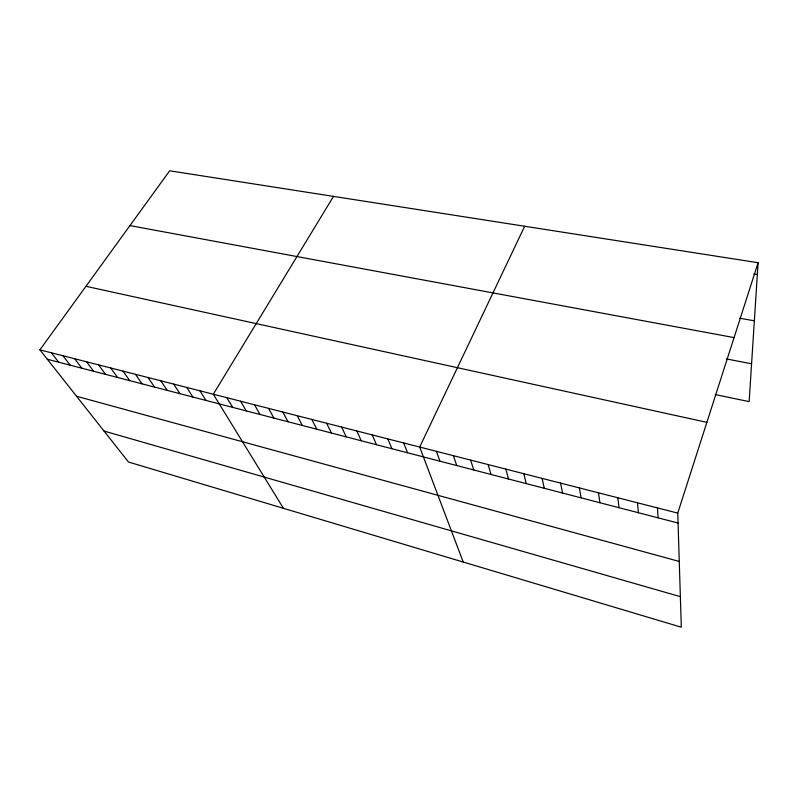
<?xml version="1.0" encoding="UTF-8"?>
<svg xmlns="http://www.w3.org/2000/svg" width="798" height="798" viewBox="0 0 798 798"><rect width="100%" height="100%" fill="white"/><g stroke="black" fill="none" stroke-linecap="round" stroke-linejoin="round"><path stroke-width="1.2" d="M758.1 262.722L677.751 513.104L681.312 627.208L128.488 462.022L39.9 349.853L169.665 170.792L758.1 262.722L749.142 401.623L715.148 394.551M524.665 226.253L419.688 447.06L463.219 562.041M333.504 196.388L213.315 394.242L283.43 508.316M753.761 273.973L757.342 274.552M739.816 318.232L754.359 320.816M129.954 225.585L734.07 337.604M726.389 358.92L751.586 363.798M85.955 286.302L706.878 422.351M39.9 349.853L677.751 513.104M47.311 359.24L678.061 523.029M76.538 396.247L679.258 561.463M104.029 431.05L680.355 596.655M51.361 352.786L58.683 362.192M62.962 355.758L70.194 365.175M74.693 358.761L81.825 368.197M86.553 361.793L93.605 371.26M98.563 364.866L105.506 374.352M110.713 367.978L117.555 377.474M123.002 371.12L129.745 380.646M135.441 374.302L142.084 383.848M148.039 377.524L154.563 387.09M160.777 380.786L167.191 390.362M173.675 384.087L179.969 393.683M186.722 387.429L192.907 397.045M199.939 390.811L205.994 400.446M226.861 397.703L232.667 407.369M240.577 401.214L246.243 410.89M254.472 404.766L259.998 414.461M268.537 408.367L273.923 418.082M282.781 412.017L288.018 421.743M297.205 415.708L302.302 425.454M311.828 419.449L316.756 429.204M326.631 423.239L331.409 433.005M341.634 427.08L346.242 436.865M356.826 430.97L361.275 440.765M372.227 434.91L376.506 444.715M387.838 438.9L391.928 448.725M403.648 442.95L407.569 452.785M436.426 451.339L439.957 461.194M453.414 455.688L456.735 465.553M470.64 460.097L473.753 469.972M488.117 464.566L491.009 474.451M505.842 469.104L508.506 479M523.827 473.713L526.261 483.608M542.081 478.381L544.276 488.286M560.595 483.119L562.55 493.034M579.398 487.937L581.094 497.842M598.48 492.815L599.916 502.73M617.842 497.772L619.019 507.688M637.512 502.81L638.4 512.725M657.472 507.917L658.081 517.832"/></g></svg>
